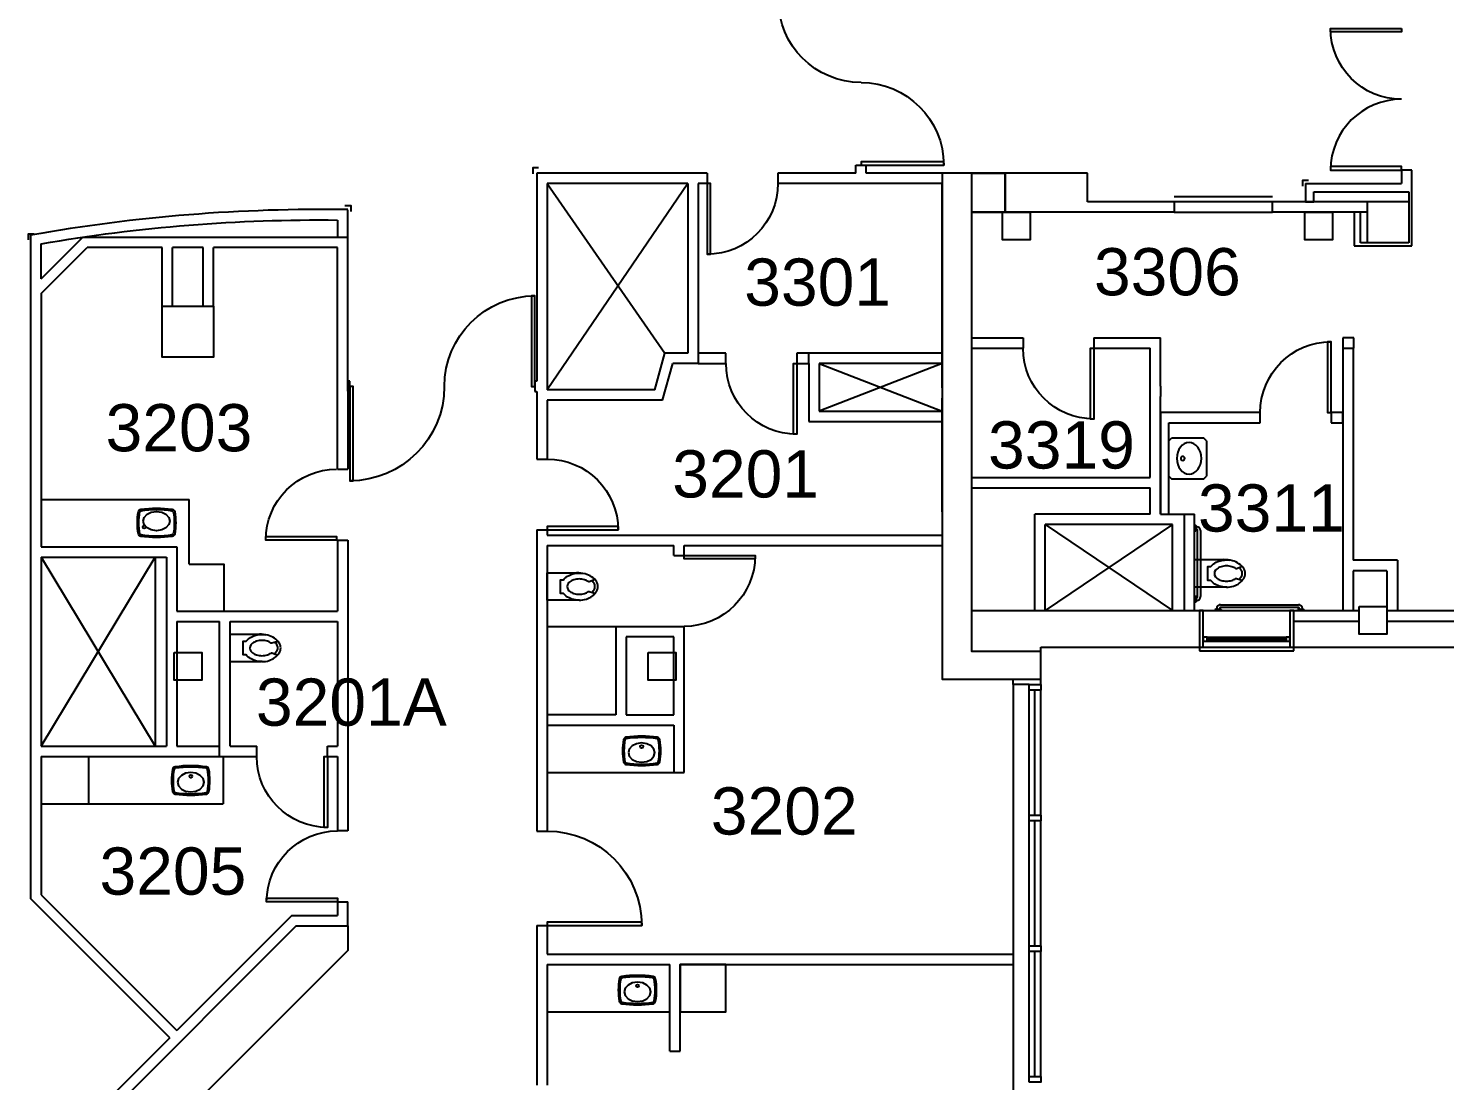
# Model space of a CAD drawing. Header units: inches. Extents: x -1169 to 5569, y -44 to 4300.
# Drawn here: x 2912 to 3632, y 1562 to 2096 of the extents above; entities that cross this region are included whole.
import ezdxf

# ---------------------------------------------------------------- set-up
doc = ezdxf.new("R2010")
doc.units = ezdxf.units.IN
doc.header["$LTSCALE"] = 96
doc.header["$MEASUREMENT"] = 0
doc.layers.get('0').update_dxf_attribs({"linetype": 'CONTINUOUS'})
for name, color, linetype in [('A-ANNO-ROOM', 4, 'CONTINUOUS'), ('A-DOOR', 2, 'CONTINUOUS'), ('A-FLOR-CASE', 3, 'CONTINUOUS'), ('A-FLOR-PFIX', 2, 'CONTINUOUS'), ('A-GLAZ', 2, 'CONTINUOUS'), ('A-GLAZ-SILL', 1, 'CONTINUOUS'), ('A-SHAFT', 1, 'CONTINUOUS'), ('A-WALL-FULL', 6, 'CONTINUOUS')]:
    doc.layers.add(name, color=color, linetype=linetype)
doc.styles.add('Arial', font='arial.ttf')

# ---------------------------------------------------------------- blocks, each defined once
blk = doc.blocks.new('TOILET3')
for p, q in [((-4.02, -21.07), (-4.02, -21.07)), ((-5.11, -23.83), (-5.11, -23.83))]:
    blk.add_line(p, q)
for points in [[(-8.44, -16.4, -0.022673), (-8.51, -14.88), (-8.51, 0), (-4.53, 0), (-1.51, 0), (1.51, 0), (5.49, 0), (5.49, -14.88)], [(-8.45, -16.21, -0.074934), (-7.9, -12.56, -0.085426), (-6.43, -9.67, -0.066386), (-5.06, -8.26), (-5.06, -6.71), (1.94, -6.71), (1.94, -8.26, -0.066386), (3.31, -9.67, -0.085426), (4.78, -12.56, -0.111314), (5.2, -17.99)], [(2.48, -23.72, -0.562484), (1.65, -23.53), (0.91, -21.3, -0.238976), (0.98, -20.85, 0.08035), (1.91, -18.98, 0.074934), (2.33, -16.21, 0.074934), (1.91, -13.45, 0.085426), (0.9, -11.46, 0.066386), (0.09, -10.62, 0.330534), (-3.21, -10.62, 0.066386), (-4.02, -11.46, 0.085426), (-5.03, -13.45, 0.074934), (-5.45, -16.21, 0.074934), (-5.03, -18.98, 0.08035), (-4.1, -20.85, -0.238976), (-4.03, -21.3), (-4.76, -23.5, -0.549653), (-5.58, -23.71)], [(-1.51, -25.75, 0.143932), (0.99, -25.02, 0.107177), (3.44, -22.56, 0.077997), (4.92, -19.21, 0.065232), (5.49, -14.88)], [(-5.53, -23.75, 0.06085), (-4.01, -25.02, 0.143932), (-1.51, -25.75)], [(-4.49, -22.67, 0.063273), (-3.2, -23.75, 0.143932), (-1.51, -24.25)], [(-1.51, -24.25, 0.143932), (0.18, -23.75, 0.059203), (1.39, -22.75)]]:
    blk.add_lwpolyline(points, format="xyb")
for centre, radius, start, end in [((3.93, -16.21), 12.38, 180, 197.14164), ((1.24, -17.04), 9.56, 197.14164, 216.67248), ((-0.47, -18.32), 7.43, 216.67248, 226.57416)]:
    blk.add_arc(centre, radius, start, end)
blk = doc.blocks.new('P2477016')
for p, q in [((-2.504894, -21.068753), (-2.504894, -21.068753)), ((-3.603083, -23.831759), (-3.603083, -23.831759))]:
    blk.add_line(p, q)
for points in [[(-6.93083, -16.399601, -0.022673), (-7, -14.875), (-7, 0), (-3.020761, 0), (0, 0), (3.020761, 0), (7, 0), (7, -14.875)], [(-6.937926, -16.211212, -0.074934), (-6.387938, -12.562014, -0.085426), (-4.920528, -9.670474, -0.066386), (-3.550098, -8.264603), (-3.550098, -6.711212), (3.449902, -6.711212), (3.449902, -8.264603, -0.066386), (4.820333, -9.670474, -0.085426), (6.287743, -12.562014, -0.111314), (6.709134, -17.991061)], [(3.991504, -23.722377, -0.562484), (3.158962, -23.529526), (2.424162, -21.300368, -0.238976), (2.492058, -20.853364, 0.08035), (3.421006, -18.976205, 0.074934), (3.837731, -16.211212, 0.074934), (3.421006, -13.446218, 0.085426), (2.414145, -11.462194, 0.066386), (1.597345, -10.624271, 0.330534), (-1.69754, -10.624271, 0.066386), (-2.51434, -11.462194, 0.085426), (-3.521201, -13.446218, 0.074934), (-3.937926, -16.211212, 0.074934), (-3.521201, -18.976205, 0.08035), (-2.592253, -20.853364, -0.238976), (-2.524357, -21.300368), (-3.250575, -23.503493, -0.549653), (-4.069149, -23.710095)], [(0, -25.75, 0.143932), (2.498761, -25.015482, 0.107177), (4.949747, -22.564786, 0.077997), (6.431696, -19.212481, 0.065232), (7, -14.875)], [(-4.023967, -23.748064, 0.06085), (-2.498761, -25.015482, 0.143932), (0, -25.75)], [(-2.976493, -22.67201, 0.063273), (-1.687041, -23.754089, 0.143932), (0, -24.25)], [(0, -24.25, 0.143932), (1.687041, -23.754089, 0.059203), (2.902316, -22.750942)]]:
    blk.add_lwpolyline(points, format="xyb")
for centre, radius, start, end in [((5.443363, -16.211212), 12.38129, 180, 197.141641), ((2.746106, -17.043143), 9.558648, 197.141641, 216.672481), ((1.035634, -18.316811), 7.426057, 216.672481, 226.574161)]:
    blk.add_arc(centre, radius, start, end)
blk = doc.blocks.new('*U305')
at = {"lineweight": -2}
for points in [[(0.03125, 5.25), (1.78125, 5.25), (1.78125, 41.25), (0.03125, 41.25)], [(72.03125, 5.25), (70.28125, 5.25), (70.28125, 41.25), (72.03125, 41.25)]]:
    blk.add_lwpolyline(points, close=True, dxfattribs=at)
blk.add_arc((0.03125, 5.25), 36, 0, 90, dxfattribs=at)
at = {"lineweight": -2, "extrusion": (0, 0, -1)}
blk.add_arc((-72.03125, 5.25), 36, 0, 90, dxfattribs=at)
blk = doc.blocks.new('I_PLUMB_GRAB_36IN+PLATE_P')
for p, q in [((0, 19.5), (0.5, 19.5)), ((0.5, 16.5), (0, 16.5)), ((0.75, 19.25), (0.5, 19.5)), ((0.75, 16.75), (0.5, 16.5)), ((0.75, 19.25), (0.75, 16.75)), ((0.75, 18.75), (1, 18.75)), ((1, 17.25), (0.75, 17.25)), ((1.5, -16.75), (1.5, 16.75)), ((3, 16.75), (3, -16.75)), ((0, -16.5), (0.5, -16.5)), ((0.5, -19.5), (0, -19.5)), ((0.75, -16.75), (0.5, -16.5)), ((0.75, -19.25), (0.5, -19.5)), ((0.75, -16.75), (0.75, -19.25)), ((0.75, -17.25), (1, -17.25)), ((1, -18.75), (0.75, -18.75))]:
    blk.add_line(p, q)
for centre, radius, start, end in [((1, 16.75), 2, 0, 90), ((1, 16.75), 0.5, 0, 90), ((1, -16.75), 2, 270, 0), ((1, -16.75), 0.5, 270, 0)]:
    blk.add_arc(centre, radius, start, end)
blk = doc.blocks.new('*U272')
at = {"layer": 'A-FLOR-PFIX'}
blk.add_blockref('I_PLUMB_GRAB_36IN+PLATE_P', (0, 0), dxfattribs=at)
blk = doc.blocks.new('I_PLUMB_GRAB_42IN+PLATE_P')
for p, q in [((0, 22.5), (0.5, 22.5)), ((0.75, 22.25), (0.5, 22.5)), ((0.75, 22.25), (0.75, 19.75)), ((0.75, 21.75), (1, 21.75)), ((0.5, 19.5), (0, 19.5)), ((0.75, 19.75), (0.5, 19.5)), ((1, 20.25), (0.75, 20.25)), ((1.5, -19.75), (1.5, 19.75)), ((3, 19.75), (3, -19.75)), ((0, -19.5), (0.5, -19.5)), ((0.75, -19.75), (0.5, -19.5)), ((0.75, -19.75), (0.75, -22.25)), ((0.75, -20.25), (1, -20.25)), ((0.5, -22.5), (0, -22.5)), ((0.75, -22.25), (0.5, -22.5)), ((1, -21.75), (0.75, -21.75))]:
    blk.add_line(p, q)
for centre, radius, start, end in [((1, 19.75), 2, 0, 90), ((1, 19.75), 0.5, 0, 90), ((1, -19.75), 2, 270, 0), ((1, -19.75), 0.5, 270, 0)]:
    blk.add_arc(centre, radius, start, end)
blk = doc.blocks.new('*U273')
at = {"layer": 'A-FLOR-PFIX'}
blk.add_blockref('I_PLUMB_GRAB_42IN+PLATE_P', (0, 0), dxfattribs=at)
blk = doc.blocks.new('ELLIPSE')
blk.add_circle((0.5, 0.5), 0.5)
blk = doc.blocks.new('I_PLUMB_LAV_RECT-3D_P')
for p, q in [((-9, 0), (-10.5, -1.5)), ((9, 0), (-9, 0)), ((9, 0), (10.5, -1.5)), ((-10.5, -1.5), (-10.5, -17.5)), ((10.5, -17.5), (10.5, -1.5)), ((-9, -19), (-10.5, -17.5)), ((-9, -19), (9, -19)), ((10.5, -17.5), (9, -19))]:
    blk.add_line(p, q)
blk.add_circle((0.01, -7), 1)
at = {"xscale": 12.5, "yscale": 16, "zscale": 12.5, "rotation": 270}
blk.add_blockref('ELLIPSE', (-8, -4), dxfattribs=at)
blk = doc.blocks.new('*U274')
at = {"layer": 'A-FLOR-PFIX', "extrusion": (0, 0, -1), "xscale": -1, "zscale": -1}
blk.add_blockref('I_PLUMB_LAV_RECT-3D_P', (0, 0), dxfattribs=at)
blk = doc.blocks.new('*U194')
at = {"lineweight": -2}
for p, q in [((50.56, 0), (0, 0)), ((0, 0), (0, -4.41)), ((92.59, 0), (86.62, 0)), ((92.59, -5.25), (92.59, 0)), ((4.25, -5.25), (50.56, -5.25)), ((50.56, -5.25), (50.56, 0)), ((86.62, 0), (86.62, -5.25)), ((86.62, -5.25), (92.59, -5.25))]:
    blk.add_line(p, q, dxfattribs=at)
blk = doc.blocks.new('*U203')
at = {"lineweight": -2}
for p, q in [((15.6, 3.12), (-1.5, 3.12)), ((0, 0), (15.6, 0)), ((15.6, 0), (15.6, 3.12))]:
    blk.add_line(p, q, dxfattribs=at)
blk = doc.blocks.new('*U210')
at = {"lineweight": -2}
for p, q in [((0, 0), (0, -5.5)), ((5.25, 0), (0, 0)), ((5.25, -5.5), (5.25, 0)), ((0, -5.5), (5.25, -5.5))]:
    blk.add_line(p, q, dxfattribs=at)
blk = doc.blocks.new('*U240')
at = {"lineweight": -2}
for p, q in [((0, 5.25), (0, 0)), ((50.03, 5.25), (0, 5.25)), ((0, 0), (50.03, 0)), ((50.03, 0), (50.03, 5.25))]:
    blk.add_line(p, q, dxfattribs=at)
blk = doc.blocks.new('*U247')
at = {"lineweight": -2}
for p, q in [((25.88, 1.5), (0, 1.5)), ((-1.5, 0), (26.82, 0))]:
    blk.add_line(p, q, dxfattribs=at)
blk = doc.blocks.new('*U263')
at = {"lineweight": -2}
for p, q in [((-0.93, 0), (28.32, 0)), ((26.82, 1.5), (2.2, 1.5))]:
    blk.add_line(p, q, dxfattribs=at)
blk = doc.blocks.new('*U264')
at = {"lineweight": -2}
for p, q in [((0, 0), (0, -5.25)), ((14.13, 0), (0, 0)), ((0, -5.25), (14.13, -5.25)), ((14.13, -5.25), (14.13, 0)), ((50.19, 0), (50.19, -5.25)), ((56.16, 0), (50.19, 0)), ((50.19, -5.25), (56.16, -5.25)), ((56.16, -5.25), (56.16, 0))]:
    blk.add_line(p, q, dxfattribs=at)
blk = doc.blocks.new('*U265')
at = {"lineweight": -2}
for p, q in [((0, 4.25), (0, 0)), ((47.24, 4.25), (0, 4.25)), ((0, 0), (46.4, 0))]:
    blk.add_line(p, q, dxfattribs=at)
blk = doc.blocks.new('*U148')
for p, q in [((0, 0), (0, 0)), ((-42, 0), (-42, 0))]:
    blk.add_line(p, q)
blk.add_lwpolyline([(0, 0), (0, -42), (-1.75, -42), (-1.75, 0)], close=True)
blk.add_arc((0, 0), 42, 180, 270)
blk = doc.blocks.new('*U149')
for p, q in [((0, 0), (0, 0)), ((42, 0), (42, 0))]:
    blk.add_line(p, q)
blk.add_lwpolyline([(0, 0), (0, 42), (1.75, 42), (1.75, 0)], close=True)
blk.add_arc((0, 0), 42, 0, 90)
blk = doc.blocks.new('*U29')
for p, q in [((0, 0), (0, 0)), ((-36, 0), (-36, 0))]:
    blk.add_line(p, q)
blk.add_lwpolyline([(0, 0), (0, 36), (-1.75, 36), (-1.75, 0)], close=True)
blk.add_arc((0, 0), 36, 90, 180)
blk = doc.blocks.new('*U150')
for p, q in [((0, 0), (0, 0)), ((-48, 0), (-48, 0))]:
    blk.add_line(p, q)
blk.add_lwpolyline([(0, 0), (0, -48), (-1.75, -48), (-1.75, 0)], close=True)
blk.add_arc((0, 0), 48, 180, 270)
blk = doc.blocks.new('*U36')
for p, q in [((0, 0), (0, 0)), ((36, 0), (36, 0))]:
    blk.add_line(p, q)
blk.add_lwpolyline([(0, 0), (0, -36), (1.75, -36), (1.75, 0)], close=True)
blk.add_arc((0, 0), 36, 270, 0)
blk = doc.blocks.new('*U35')
for p, q in [((0, 0), (0, 0)), ((-36, 0), (-36, 0))]:
    blk.add_line(p, q)
blk.add_lwpolyline([(0, 0), (0, -36), (-1.75, -36), (-1.75, 0)], close=True)
blk.add_arc((0, 0), 36, 180, 270)
blk = doc.blocks.new('*U151')
for p, q in [((0, 0), (0, 0)), ((-36, 0), (-36, 0))]:
    blk.add_line(p, q)
blk.add_lwpolyline([(0, 0), (0, -36), (-1.75, -36), (-1.75, 0)], close=True)
blk.add_arc((0, 0), 36, 180, 270)
blk = doc.blocks.new('*U152')
for p, q in [((0, 0), (0, 0)), ((36, 0), (36, 0))]:
    blk.add_line(p, q)
blk.add_lwpolyline([(0, 0), (0, -36), (1.75, -36), (1.75, 0)], close=True)
blk.add_arc((0, 0), 36, 270, 0)
blk = doc.blocks.new('*U166')
for p, q in [((0, 0), (0, 0)), ((-46, 0), (-46, 0))]:
    blk.add_line(p, q)
blk.add_lwpolyline([(0, 0), (0, -46), (-1.75, -46), (-1.75, 0)], close=True)
blk.add_arc((0, 0), 46, 180, 270)
blk = doc.blocks.new('*U167')
for p, q in [((0, 0), (0, 0)), ((48, 0), (48, 0))]:
    blk.add_line(p, q)
blk.add_lwpolyline([(0, 0), (0, 48), (1.75, 48), (1.75, 0)], close=True)
blk.add_arc((0, 0), 48, 0, 90)
blk = doc.blocks.new('COL-EHMANN')
blk.add_lwpolyline([(-7, 7), (7, 7), (7, -7), (-7, -7)], close=True)
blk = doc.blocks.new('*U111')
for p, q in [((0, 0), (0, 0)), ((36, 0), (36, 0))]:
    blk.add_line(p, q)
blk.add_lwpolyline([(0, 0), (0, 36), (1.75, 36), (1.75, 0)], close=True)
blk.add_arc((0, 0), 36, 0, 90)
blk = doc.blocks.new('*U27')
for p, q in [((0, 0), (0, 0)), ((36, 0), (36, 0))]:
    blk.add_line(p, q)
blk.add_lwpolyline([(0, 0), (0, -36), (1.75, -36), (1.75, 0)], close=True)
blk.add_arc((0, 0), 36, 270, 0)

msp = doc.modelspace()

# ---------------------------------------------------------------- linework, layer by layer
for p, q in [((3169.79, 1916.85), (3169.79, 1911.6)), ((3170.76, 1916.85), (3169.79, 1916.85)), ((3169.79, 1911.6), (3170.76, 1911.6))]:
    msp.add_line(p, q)
at = {"layer": 'A-FLOR-CASE'}
for p, q in [((2919.01, 1856.76), (2994.08, 1856.76)), ((2994.08, 1823.97), (2994.08, 1856.76)), ((2943.01, 1726.17), (2943.01, 1702.17)), ((3011.45, 1726.17), (3011.45, 1702.17)), ((3176.01, 1718.06), (3240.37, 1718.06)), ((2919.01, 1702.17), (3011.45, 1702.17)), ((3074.76, 1640.18), (3074.76, 1627.7)), ((3074.76, 1627.7), (2950.39, 1503.33)), ((3176.01, 1596.53), (3238.24, 1596.53))]:
    msp.add_line(p, q, dxfattribs=at)
msp.add_lwpolyline([(2994.08, 1823.97), (3011.83, 1823.97), (3011.83, 1799.97)], dxfattribs=at)
at = {"layer": 'A-FLOR-PFIX'}
for points in [[(2969.64, 1837.99, -0.319535), (2968.39, 1839.19, -0.093638), (2968.39, 1850.6, -0.319535), (2969.64, 1851.8, -0.073603), (2985.54, 1851.8, -0.319535), (2986.79, 1850.6, -0.093638), (2986.79, 1839.19, -0.319535), (2985.54, 1837.99, -0.073603)], [(2969.75, 1838.73, -0.319535), (2969.12, 1839.33, -0.093638), (2969.12, 1850.46, -0.319535), (2969.75, 1851.06, -0.073603), (2985.43, 1851.06, -0.319535), (2986.06, 1850.46, -0.093638), (2986.06, 1839.33, -0.319535), (2985.43, 1838.73, -0.073603)], [(3216, 1735.96, 0.319535), (3214.75, 1734.76, 0.093638), (3214.75, 1723.36, 0.319535), (3216, 1722.16, 0.073603), (3231.9, 1722.16, 0.319535), (3233.16, 1723.36, 0.093638), (3233.16, 1734.76, 0.319535), (3231.9, 1735.96, 0.073603)], [(3216.11, 1735.22, 0.319535), (3215.49, 1734.62, 0.093638), (3215.49, 1723.5, 0.319535), (3216.11, 1722.9, 0.073603), (3231.79, 1722.9, 0.319535), (3232.42, 1723.5, 0.093638), (3232.42, 1734.62, 0.319535), (3231.79, 1735.22, 0.073603)], [(2987.01, 1720.94, 0.319535), (2985.75, 1719.74, 0.093638), (2985.75, 1708.33, 0.319535), (2987.01, 1707.13, 0.073603), (3002.91, 1707.13, 0.319535), (3004.16, 1708.33, 0.093638), (3004.16, 1719.74, 0.319535), (3002.91, 1720.94, 0.073603)], [(2987.11, 1720.2, 0.319535), (2986.49, 1719.6, 0.093638), (2986.49, 1708.47, 0.319535), (2987.11, 1707.87, 0.073603), (3002.8, 1707.87, 0.319535), (3003.42, 1708.47, 0.093638), (3003.42, 1719.6, 0.319535), (3002.8, 1720.2, 0.073603)], [(3213.87, 1614.44, 0.319535), (3212.62, 1613.23, 0.093638), (3212.62, 1601.83, 0.319535), (3213.87, 1600.63, 0.073603), (3229.77, 1600.63, 0.319535), (3231.02, 1601.83, 0.093638), (3231.02, 1613.23, 0.319535), (3229.77, 1614.44, 0.073603)], [(3213.98, 1613.69, 0.319535), (3213.35, 1613.09, 0.093638), (3213.35, 1601.97, 0.319535), (3213.98, 1601.37, 0.073603), (3229.66, 1601.37, 0.319535), (3230.29, 1601.97, 0.093638), (3230.29, 1613.09, 0.319535), (3229.66, 1613.69, 0.073603)]]:
    msp.add_lwpolyline(points, format="xyb", close=True, dxfattribs=at)
for points in [[(2970.85, 1845.78), (2971.32, 1847.58), (2972.82, 1849.25), (2974.93, 1850.3), (2977.59, 1850.69), (2980.25, 1850.3), (2982.36, 1849.25), (2983.86, 1847.58), (2984.33, 1845.78), (2983.86, 1843.99), (2982.36, 1842.32), (2980.25, 1841.27), (2977.59, 1840.88), (2974.93, 1841.27), (2972.82, 1842.32), (2971.32, 1843.99)], [(3217.21, 1728.17), (3217.69, 1726.38), (3219.19, 1724.7), (3221.29, 1723.66), (3223.95, 1723.26), (3226.62, 1723.66), (3228.72, 1724.7), (3230.22, 1726.38), (3230.69, 1728.17), (3230.22, 1729.96), (3228.72, 1731.64), (3226.62, 1732.68), (3223.95, 1733.08), (3221.29, 1732.68), (3219.19, 1731.64), (3217.69, 1729.96)], [(2988.21, 1713.15), (2988.69, 1711.35), (2990.19, 1709.68), (2992.29, 1708.63), (2994.96, 1708.24), (2997.62, 1708.63), (2999.72, 1709.68), (3001.22, 1711.35), (3001.7, 1713.15), (3001.22, 1714.94), (2999.72, 1716.62), (2997.62, 1717.66), (2994.96, 1718.05), (2992.29, 1717.66), (2990.19, 1716.62), (2988.69, 1714.94)], [(3215.08, 1606.64), (3215.55, 1604.85), (3217.05, 1603.17), (3219.16, 1602.13), (3221.82, 1601.73), (3224.48, 1602.13), (3226.59, 1603.17), (3228.09, 1604.85), (3228.56, 1606.64), (3228.09, 1608.43), (3226.59, 1610.11), (3224.48, 1611.16), (3221.82, 1611.55), (3219.16, 1611.16), (3217.05, 1610.11), (3215.55, 1608.43)]]:
    msp.add_lwpolyline(points, close=True, dxfattribs=at)
for centre in [(2971.34, 1842.74), (3223.95, 1731.21), (2994.96, 1716.19), (3221.82, 1609.68)]:
    msp.add_circle(centre, 0.749, dxfattribs=at)
at = {"layer": 'A-GLAZ'}
for p, q in [((3511.22, 1786.82), (3551.22, 1786.82)), ((3511.22, 1785.82), (3551.22, 1785.82)), ((3511.22, 1784.82), (3551.22, 1784.82)), ((3507.22, 1781.82), (3507.22, 1779.82)), ((3507.22, 1779.82), (3555.22, 1779.82)), ((3509.22, 1781.82), (3553.22, 1781.82)), ((3555.22, 1779.82), (3555.22, 1781.82)), ((3420.73, 1696.44), (3420.73, 1759.82)), ((3423.73, 1696.44), (3423.73, 1759.82)), ((3426.73, 1696.44), (3426.73, 1759.82)), ((3420.73, 1630.07), (3420.73, 1693.44)), ((3423.73, 1630.07), (3423.73, 1693.44)), ((3426.73, 1630.07), (3426.73, 1693.44)), ((3420.73, 1563.69), (3420.73, 1627.07)), ((3423.73, 1563.69), (3423.73, 1627.07)), ((3426.73, 1563.69), (3426.73, 1627.07))]:
    msp.add_line(p, q, dxfattribs=at)
at = {"layer": 'A-GLAZ-SILL'}
for p, q in [((3509.22, 1800.32), (3553.22, 1800.32)), ((3412.73, 1762.82), (3412.73, 334.07))]:
    msp.add_line(p, q, dxfattribs=at)
at = {"layer": 'A-SHAFT'}
for p, q in [((3176.01, 2017.35), (3235.77, 1931.14)), ((3247.41, 2017.35), (3176.01, 1912.39)), ((3314.07, 1925.89), (3376.54, 1901.62)), ((3376.54, 1925.89), (3314.07, 1901.62)), ((2919.01, 1731.42), (2976.86, 1827.51)), ((2919.01, 1827.51), (2976.86, 1731.42))]:
    msp.add_line(p, q, dxfattribs=at)
for points in [[(3493.51, 1843.99), (3428.98, 1800.32)], [(3428.98, 1843.99), (3493.51, 1800.32)]]:
    msp.add_lwpolyline(points, dxfattribs=at)
at = {"layer": 'A-WALL-FULL'}
for p, q in [((3257.19, 2022.6), (3170.76, 2022.6)), ((3170.76, 2022.6), (3170.76, 1916.85)), ((3257.19, 2022.6), (3257.19, 2017.35)), ((3332.76, 2022.6), (3293.19, 2022.6)), ((3293.19, 2022.6), (3293.19, 2017.35)), ((3332.76, 2026.6), (3338.01, 2026.6)), ((3332.76, 2022.6), (3332.76, 2026.6)), ((3338.01, 2022.6), (3338.01, 2026.6)), ((3450.34, 2022.6), (3338.01, 2022.6)), ((3615.09, 2024.09), (3609.84, 2024.09)), ((3609.84, 2024.09), (3609.84, 2017.33)), ((3615.09, 2014.03), (3615.09, 2024.09)), ((3247.41, 2017.35), (3176.01, 2017.35)), ((3176.01, 2017.35), (3176.01, 1912.39)), ((3247.41, 2017.35), (3247.41, 1931.14)), ((3252.66, 2017.35), (3252.66, 1931.14)), ((3257.19, 2017.35), (3252.66, 2017.35)), ((3376.54, 2017.35), (3293.19, 2017.35)), ((3376.54, 1913.5), (3376.54, 2017.35)), ((3561.09, 2017.33), (3609.84, 2017.33)), ((3561.09, 2017.33), (3561.09, 2008.05)), ((3494.34, 2008.05), (3450.34, 2008.05)), ((3561.09, 2008.05), (3565.34, 2008.05)), ((3565.34, 2008.05), (3565.34, 2013.08)), ((3565.34, 2013.08), (3613.59, 2013.08)), ((3592.59, 2008.05), (3566.34, 2008.05)), ((3074.76, 1911.79), (3074.76, 2003.95)), ((3494.34, 2002.8), (3408.59, 2002.8)), ((3585.84, 2002.8), (3544.38, 2002.8)), ((3592.59, 2002.8), (3588.97, 2002.8)), ((3069.51, 1998.74), (3069.51, 1990)), ((2913.76, 1653.82), (2913.76, 1991.07)), ((2919.01, 1968.79), (2940.22, 1990)), ((2919.01, 1968.79), (2919.01, 1986.66)), ((2940.22, 1990), (3074.76, 1990)), ((2919.01, 1961.36), (2942.4, 1984.75)), ((2980.52, 1984.75), (2942.4, 1984.75)), ((3001.27, 1984.75), (2985.77, 1984.75)), ((3069.51, 1984.75), (3006.52, 1984.75)), ((3069.51, 1872.14), (3069.51, 1984.75)), ((2919.01, 1961.36), (2919.01, 1832.76)), ((3391.61, 1938.89), (3417.67, 1938.89)), ((3417.67, 1938.89), (3417.67, 1933.64)), ((3453.67, 1938.89), (3487.51, 1938.89)), ((3453.67, 1938.89), (3453.67, 1933.64)), ((3487.51, 1914.38), (3487.51, 1938.89)), ((3230.6, 1912.39), (3235.77, 1931.14)), ((3247.41, 1931.14), (3235.77, 1931.14)), ((3376.54, 1931.14), (3308.82, 1931.14)), ((3391.61, 1933.64), (3417.67, 1933.64)), ((3453.67, 1933.64), (3482.26, 1933.64)), ((3482.26, 1867.85), (3482.26, 1933.64)), ((3580.09, 1933.64), (3580.09, 1800.32)), ((3585.34, 1933.64), (3585.34, 1826)), ((3234.6, 1907.14), (3239.76, 1925.89)), ((3252.66, 1925.89), (3239.76, 1925.89)), ((3308.82, 1925.89), (3308.82, 1896.37)), ((3376.54, 1925.89), (3314.07, 1925.89)), ((3314.07, 1925.89), (3314.07, 1901.62)), ((3075.73, 1916.85), (3074.76, 1916.85)), ((3075.73, 1911.6), (3075.73, 1916.85)), ((3074.76, 1911.6), (3074.76, 1872.14)), ((3074.76, 1911.6), (3075.73, 1911.6)), ((3170.76, 1911.6), (3170.76, 1877.28)), ((3230.6, 1912.39), (3176.01, 1912.39)), ((3234.6, 1907.14), (3176.01, 1907.14)), ((3176.01, 1907.14), (3176.01, 1877.28)), ((3376.54, 1850.56), (3376.54, 1908.25)), ((3487.51, 1849.24), (3487.51, 1909.13)), ((3314.07, 1901.62), (3376.54, 1901.62)), ((3308.82, 1896.37), (3376.54, 1896.37)), ((3069.51, 1872.14), (3074.76, 1872.14)), ((3170.76, 1877.28), (3176.01, 1877.28)), ((3391.61, 1867.85), (3482.26, 1867.85)), ((3391.61, 1862.6), (3482.26, 1862.6)), ((3482.26, 1849.24), (3482.26, 1862.6)), ((3423.73, 1800.32), (3423.73, 1849.24)), ((3482.26, 1849.24), (3423.73, 1849.24)), ((3487.51, 1849.24), (3504.76, 1849.24)), ((3499.51, 1849.24), (3499.51, 1800.32)), ((3504.76, 1800.32), (3504.76, 1849.24)), ((3493.51, 1843.99), (3428.98, 1843.99)), ((3428.98, 1800.32), (3428.98, 1843.99)), ((3493.51, 1800.32), (3493.51, 1843.99)), ((3069.51, 1836.14), (3069.51, 1799.97)), ((3074.76, 1836.14), (3074.76, 1688.4)), ((3170.76, 1841.28), (3170.76, 1688.28)), ((3170.76, 1841.28), (3176.01, 1841.28)), ((3176.01, 1841.28), (3176.01, 1838.69)), ((3176.01, 1838.69), (3376.54, 1838.69)), ((2919.01, 1832.76), (2987.83, 1832.76)), ((2919.01, 1827.51), (2919.01, 1731.42)), ((2919.01, 1827.51), (2982.58, 1827.51)), ((2976.86, 1827.51), (2976.86, 1731.42)), ((2982.58, 1827.51), (2982.58, 1731.42)), ((2987.83, 1832.76), (2987.83, 1799.97)), ((3176.01, 1833.44), (3176.01, 1688.28)), ((3176.01, 1833.44), (3240.37, 1833.44)), ((3240.37, 1828.28), (3240.37, 1833.44)), ((3240.37, 1828.28), (3245.62, 1828.28)), ((3245.62, 1833.44), (3376.54, 1833.44)), ((3245.62, 1828.28), (3245.62, 1833.44)), ((3585.34, 1820.5), (3585.34, 1800.32)), ((3602.38, 1820.5), (3602.38, 1802)), ((3607.88, 1826), (3607.88, 1800.32)), ((2987.83, 1799.97), (3069.51, 1799.97)), ((3391.59, 1800.32), (3507.22, 1800.32)), ((3507.22, 1800.32), (3588.43, 1800.32)), ((3602.43, 1800.32), (3639.72, 1800.32)), ((2987.83, 1794.72), (3009.64, 1794.72)), ((2987.83, 1794.72), (2987.83, 1731.42)), ((3009.64, 1726.17), (3009.64, 1794.72)), ((3014.89, 1794.72), (3069.51, 1794.72)), ((3014.89, 1731.42), (3014.89, 1794.72)), ((3069.51, 1794.72), (3069.51, 1731.42)), ((3176.01, 1792.28), (3245.62, 1792.28)), ((3210.82, 1792.28), (3210.82, 1747.31)), ((3245.62, 1718.06), (3245.62, 1792.28)), ((3555.22, 1794.95), (3588.43, 1794.95)), ((3602.43, 1794.95), (3639.72, 1794.95)), ((3240.37, 1787.03), (3216.07, 1787.03)), ((3216.07, 1787.03), (3216.07, 1747.31)), ((3240.37, 1747.31), (3240.37, 1787.03)), ((3426.74, 1781.82), (3507.22, 1781.82)), ((3426.74, 1762.82), (3426.74, 1781.82)), ((3553.22, 1781.82), (3639.72, 1781.82)), ((3412.73, 1762.82), (3412.73, 1765.41)), ((3420.73, 1762.82), (3412.73, 1762.82)), ((3210.82, 1747.31), (3176.01, 1747.31)), ((3176.01, 1742.06), (3240.37, 1742.06)), ((3216.07, 1747.31), (3240.37, 1747.31)), ((3240.37, 1742.06), (3240.37, 1718.06)), ((2919.01, 1731.42), (2982.58, 1731.42)), ((2987.83, 1731.42), (3009.64, 1731.42)), ((3014.89, 1731.42), (3028.45, 1731.42)), ((3028.45, 1726.17), (3028.45, 1731.42)), ((3064.45, 1731.42), (3069.51, 1731.42)), ((3064.45, 1726.17), (3064.45, 1731.42)), ((2919.01, 1726.17), (3028.45, 1726.17)), ((2919.01, 1726.17), (2919.01, 1656)), ((3064.45, 1726.17), (3069.51, 1726.17)), ((3069.51, 1726.17), (3069.51, 1688.4)), ((3240.37, 1718.06), (3245.62, 1718.06)), ((3074.76, 1688.4), (3069.51, 1688.4)), ((3170.76, 1688.28), (3176.01, 1688.28)), ((2919.01, 1656), (2987.96, 1587.04)), ((2984.25, 1583.33), (2913.76, 1653.82)), ((3069.51, 1652.4), (3074.76, 1652.4)), ((3074.76, 1640.18), (3074.76, 1652.4)), ((3048.52, 1640.18), (2921.09, 1512.74)), ((3046.35, 1645.43), (2987.96, 1587.04)), ((3046.35, 1645.43), (3069.51, 1645.43)), ((3048.52, 1640.18), (3074.76, 1640.18)), ((3170.76, 1640.28), (3170.76, 1559.28)), ((3170.76, 1640.28), (3176.01, 1640.28)), ((3176.01, 1640.28), (3176.01, 1625.78)), ((3176.01, 1625.78), (3412.55, 1625.78)), ((3176.01, 1620.53), (3238.24, 1620.53)), ((3176.01, 1620.53), (3176.01, 1559.28)), ((3238.24, 1576.53), (3238.24, 1620.53)), ((3243.49, 1620.53), (3412.56, 1620.53)), ((3243.49, 1576.53), (3243.49, 1620.53)), ((2984.25, 1583.33), (2915.84, 1514.92)), ((3238.24, 1576.53), (3243.49, 1576.53))]:
    msp.add_line(p, q, dxfattribs=at)
for points in [[(3171.57, 2025.18), (3168.61, 2025.18), (3168.61, 2022.23)], [(3450.34, 2008.05), (3450.34, 2022.6)], [(3562.57, 2018.81), (3559.61, 2018.81), (3559.61, 2015.85)], [(3544.38, 2010.49), (3494.45, 2010.49)], [(3561.09, 2008.05), (3544.38, 2008.05)], [(3566.34, 2008.05), (3561.09, 2008.05)], [(3073.28, 2006.07), (3076.24, 2006.07), (3076.24, 2003.11)], [(2915.42, 1991.62), (2912.46, 1991.62), (2912.46, 1988.66)], [(2980.52, 1955.04), (2980.52, 1984.75)], [(2985.77, 1955.04), (2985.77, 1984.75)], [(3001.27, 1955.04), (3001.27, 1984.75)], [(3006.52, 1955.04), (3006.52, 1984.75)], [(3074.76, 1916.85), (3074.76, 1911.6)], [(3487.51, 1914.38), (3487.51, 1909.13)], [(3069.51, 1836.14), (3074.76, 1836.14)], [(3607.88, 1826), (3585.34, 1826)], [(3602.38, 1820.5), (3585.34, 1820.5)], [(3069.51, 1652.4), (3069.51, 1645.43)]]:
    msp.add_lwpolyline(points, dxfattribs=at)
for points in [[(3391.59, 2002.7), (3408.59, 2002.7), (3408.59, 2022.6), (3376.54, 2022.6), (3376.54, 1765.41), (3426.74, 1765.41), (3426.74, 1779.53), (3391.59, 1779.53)], [(3408.59, 2002.7), (3391.59, 2002.7), (3391.59, 2022.6), (3408.59, 2022.6)], [(3613.59, 1987.2), (3592.59, 1987.2), (3592.59, 2008.2), (3613.59, 2008.2)], [(2980.52, 1955.04), (3006.52, 1955.04), (3006.52, 1929.04), (2980.52, 1929.04)], [(3509.22, 1800.32), (3507.22, 1800.32), (3507.22, 1781.82), (3509.22, 1781.82)], [(3555.22, 1800.32), (3553.22, 1800.32), (3553.22, 1781.82), (3555.22, 1781.82)], [(3509.22, 1784.82), (3511.22, 1784.82), (3511.22, 1786.82), (3509.22, 1786.82)], [(3551.22, 1784.82), (3553.22, 1784.82), (3553.22, 1786.82), (3551.22, 1786.82)], [(3420.73, 1759.82), (3420.73, 1762.82), (3426.73, 1762.82), (3426.73, 1759.82), (3420.73, 1759.82)], [(3420.73, 1693.44), (3420.73, 1696.44), (3426.73, 1696.44), (3426.73, 1693.44), (3420.73, 1693.44)], [(3420.73, 1627.07), (3420.73, 1630.07), (3426.73, 1630.07), (3426.73, 1627.07), (3420.73, 1627.07)], [(3243.49, 1596.53), (3266.76, 1596.53), (3266.76, 1620.53), (3243.49, 1620.53)], [(3420.73, 1560.69), (3420.73, 1563.69), (3426.73, 1563.69), (3426.73, 1560.69), (3420.73, 1560.69)]]:
    msp.add_lwpolyline(points, close=True, dxfattribs=at)
msp.add_arc((3061.51, 1159.47), 844.63, 89.101, 100.07435, dxfattribs=at)
at = {"layer": 'A-WALL-FULL', "extrusion": (0, 0, -1)}
msp.add_arc((-3060.52, 1167.04), 831.75, 80.20422, 90.61532, dxfattribs=at)

# ---------------------------------------------------------------- block references
at = {"layer": 'A-DOOR', "xscale": -1}
for name, p, rotation in [('*U149', (3335.38, 2110.6), 90), ('*U148', (3335.38, 2026.6), 90), ('*U166', (3169.79, 1914.22), 180), ('*U167', (3075.73, 1914.22), 180), ('*U29', (3069.06, 1836.14), 90), ('*U35', (3176.01, 1841.28), 90), ('*U36', (3245.62, 1828.28), 90), ('*U29', (3064.45, 1726.17), 180), ('*U29', (3069.51, 1652.4), 90), ('*U150', (3176.01, 1640.28), 90)]:
    msp.add_blockref(name, p, dxfattribs=dict(at, rotation=rotation))
at = {"layer": 'A-DOOR', "rotation": 90}
msp.add_blockref('*U305', (3615.09, 2024.06), dxfattribs=at)
at = {"layer": 'A-DOOR', "xscale": -1}
for name, p in [('*U151', (3257.19, 2017.35)), ('*U111', (3574.12, 1900.89)), ('*U27', (3453.67, 1933.64)), ('*U152', (3302.82, 1925.89))]:
    msp.add_blockref(name, p, dxfattribs=at)
at = {"layer": 'A-FLOR-PFIX', "rotation": 90}
for name, p in [('P2477016', (3504.76, 1819.19)), ('TOILET3', (3176.01, 1814.06)), ('TOILET3', (3014.91, 1782.85))]:
    msp.add_blockref(name, p, dxfattribs=at)
at = {"layer": 'A-WALL-FULL'}
for name, p, rotation in [('*U240', (3544.38, 2008.05), 180), ('*U247', (3615.09, 1987.2), 90), ('*U203', (3588.97, 1987.2), 90), ('*U210', (3580.09, 1933.64), 90), ('*U265', (3491.76, 1849.24), 90), ('*U273', (3537.76, 1800.32), 90)]:
    msp.add_blockref(name, p, dxfattribs=dict(at, rotation=rotation))
for name, p in [('COL-EHMANN', (3414.24, 1995.72)), ('COL-EHMANN', (3567.75, 1995.72)), ('*U263', (3586.77, 1985.7)), ('*U264', (3252.66, 1931.14)), ('*U194', (3487.51, 1900.89)), ('*U272', (3504.84, 1824.18)), ('COL-EHMANN', (3595.43, 1795.39)), ('COL-EHMANN', (2993.52, 1772.04)), ('COL-EHMANN', (3234.24, 1772.04))]:
    msp.add_blockref(name, p, dxfattribs=at)
at = {"layer": 'A-WALL-FULL', "xscale": -1, "rotation": 90}
msp.add_blockref('*U274', (3491.76, 1877.64), dxfattribs=at)

# ---------------------------------------------------------------- texts
at = {"layer": 'A-ANNO-ROOM', "style": 'Arial'}
for s, p in [('3301', (3276.03, 1955.2)), ('3306', (3453.67, 1960.47)), ('3203', (2951.68, 1881.23)), ('3319', (3399.9, 1872.48)), ('3201', (3239.48, 1857.77)), ('3311', (3506.51, 1840.45)), ('3201A', (3028.05, 1741.83)), ('3202', (3259.09, 1686.53)), ('3205', (2948.6, 1656))]:
    msp.add_text(s, height=24, dxfattribs=at).set_placement(p)

doc.saveas('drawing.dxf')
